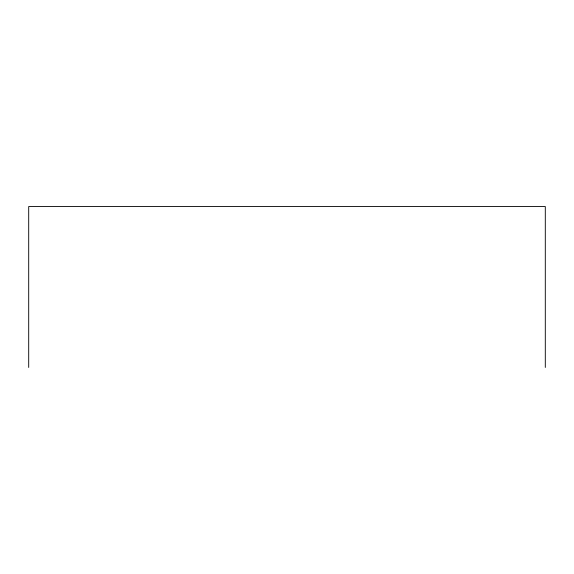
<?xml version="1.0" encoding="UTF-8"?>
<svg xmlns="http://www.w3.org/2000/svg" width="574" height="574" viewBox="0 0 574 574"><rect width="100%" height="100%" fill="white"/><g stroke="black" fill="none" stroke-linecap="round" stroke-linejoin="round"><path stroke-width="0.86" d="M545.3 367.453L545.3 206.547L28.7 206.547L28.7 367.453"/></g></svg>
